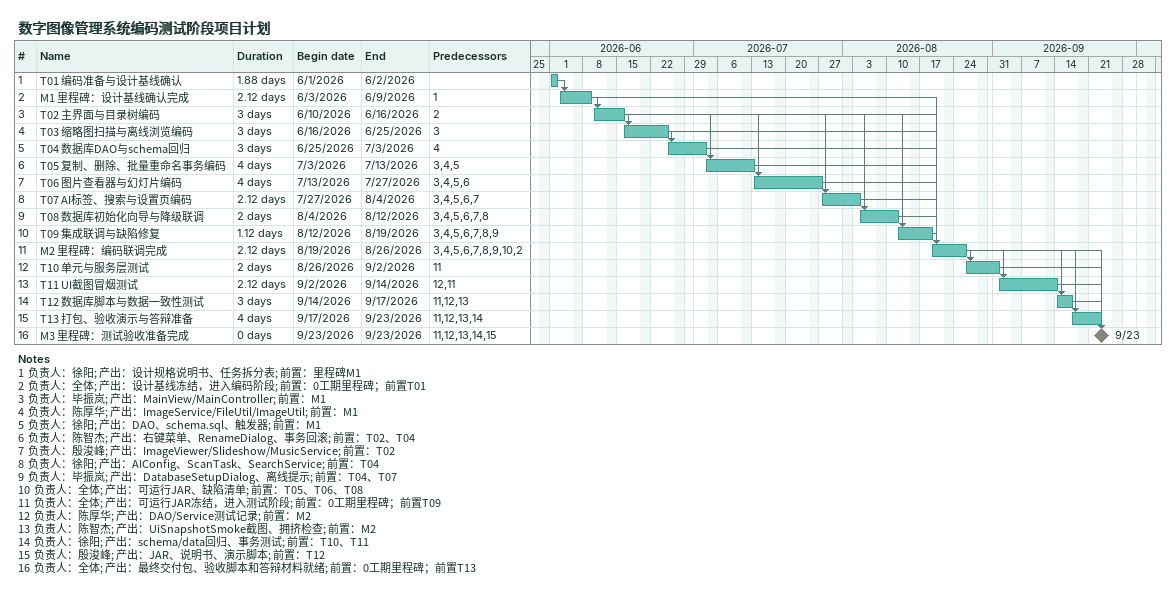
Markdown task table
数字图像管理系统编码测试阶段项目计划

| ID | Task | Duration | Start | Finish | Predecessors |
|---|---|---|---|---|---|
| 1 | T01 编码准备与设计基线确认 | 1.88d | 2026-06-01 | 2026-06-02 |  |
| 2 | M1 里程碑：设计基线确认完成 | 2.12d | 2026-06-03 | 2026-06-09 | 1 |
| 3 | T02 主界面与目录树编码 | 3d | 2026-06-10 | 2026-06-16 | 2 |
| 4 | T03 缩略图扫描与离线浏览编码 | 3d | 2026-06-16 | 2026-06-25 | 3 |
| 5 | T04 数据库DAO与schema回归 | 3d | 2026-06-25 | 2026-07-03 | 4 |
| 6 | T05 复制、删除、批量重命名事务编码 | 4d | 2026-07-03 | 2026-07-13 | 3, 4, 5 |
| 7 | T06 图片查看器与幻灯片编码 | 4d | 2026-07-13 | 2026-07-27 | 3, 4, 5, 6 |
| 8 | T07 AI标签、搜索与设置页编码 | 2.12d | 2026-07-27 | 2026-08-04 | 3, 4, 5, 6, 7 |
| 9 | T08 数据库初始化向导与降级联调 | 2d | 2026-08-04 | 2026-08-12 | 3, 4, 5, 6, 7, 8 |
| 10 | T09 集成联调与缺陷修复 | 1.12d | 2026-08-12 | 2026-08-19 | 3, 4, 5, 6, 7, 8, 9 |
| 11 | M2 里程碑：编码联调完成 | 2.12d | 2026-08-19 | 2026-08-26 | 3, 4, 5, 6, 7, 8, 9, 10, 2 |
| 12 | T10 单元与服务层测试 | 2d | 2026-08-26 | 2026-09-02 | 11 |
| 13 | T11 UI截图冒烟测试 | 2.12d | 2026-09-02 | 2026-09-14 | 12, 11 |
| 14 | T12 数据库脚本与数据一致性测试 | 3d | 2026-09-14 | 2026-09-17 | 11, 12, 13 |
| 15 | T13 打包、验收演示与答辩准备 | 4d | 2026-09-17 | 2026-09-23 | 11, 12, 13, 14 |
| 16 | M3 里程碑：测试验收准备完成 | 0d | 2026-09-23 | 2026-09-23 | 11, 12, 13, 14, 15 |

Notes
- 1: 负责人：徐阳; 产出：设计规格说明书、任务拆分表; 前置：里程碑M1
- 2: 负责人：全体; 产出：设计基线冻结，进入编码阶段; 前置：0工期里程碑；前置T01
- 3: 负责人：毕振岚; 产出：MainView/MainController; 前置：M1
- 4: 负责人：陈厚华; 产出：ImageService/FileUtil/ImageUtil; 前置：M1
- 5: 负责人：徐阳; 产出：DAO、schema.sql、触发器; 前置：M1
- 6: 负责人：陈智杰; 产出：右键菜单、RenameDialog、事务回滚; 前置：T02、T04
- 7: 负责人：殷浚峰; 产出：ImageViewer/Slideshow/MusicService; 前置：T02
- 8: 负责人：徐阳; 产出：AIConfig、ScanTask、SearchService; 前置：T04
- 9: 负责人：毕振岚; 产出：DatabaseSetupDialog、离线提示; 前置：T04、T07
- 10: 负责人：全体; 产出：可运行JAR、缺陷清单; 前置：T05、T06、T08
- 11: 负责人：全体; 产出：可运行JAR冻结，进入测试阶段; 前置：0工期里程碑；前置T09
- 12: 负责人：陈厚华; 产出：DAO/Service测试记录; 前置：M2
- 13: 负责人：陈智杰; 产出：UiSnapshotSmoke截图、拥挤检查; 前置：M2
- 14: 负责人：徐阳; 产出：schema/data回归、事务测试; 前置：T10、T11
- 15: 负责人：殷浚峰; 产出：JAR、说明书、演示脚本; 前置：T12
- 16: 负责人：全体; 产出：最终交付包、验收脚本和答辩材料就绪; 前置：0工期里程碑；前置T13
